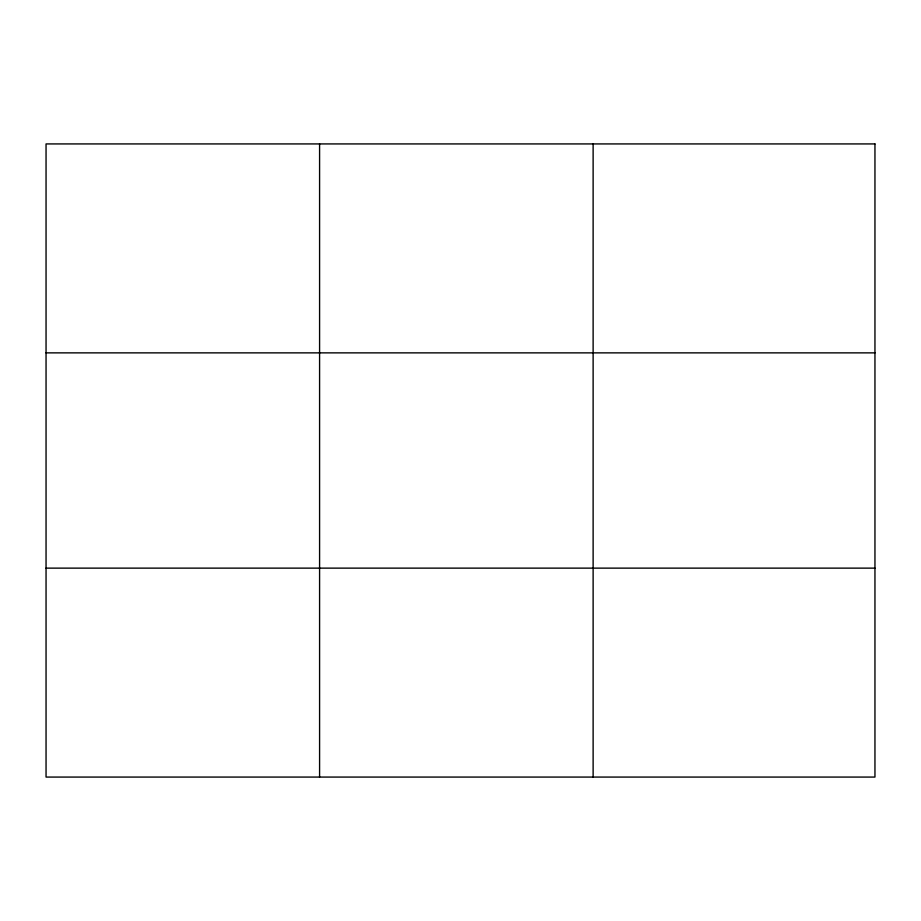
<?xml version="1.0" encoding="UTF-8"?>
<svg xmlns="http://www.w3.org/2000/svg" width="921" height="921" viewBox="0 0 921 921"><rect width="100%" height="100%" fill="white"/><g stroke="black" fill="none" stroke-linecap="round" stroke-linejoin="round"><path stroke-width="1.38" d="M319.587 143.929L319.587 777.071M593.124 143.929L593.124 777.071M46.05 352.87L874.95 352.87M46.05 568.13L874.95 568.13M874.95 143.929L874.95 777.071L46.05 777.071L46.05 143.929L874.95 143.929"/></g></svg>
